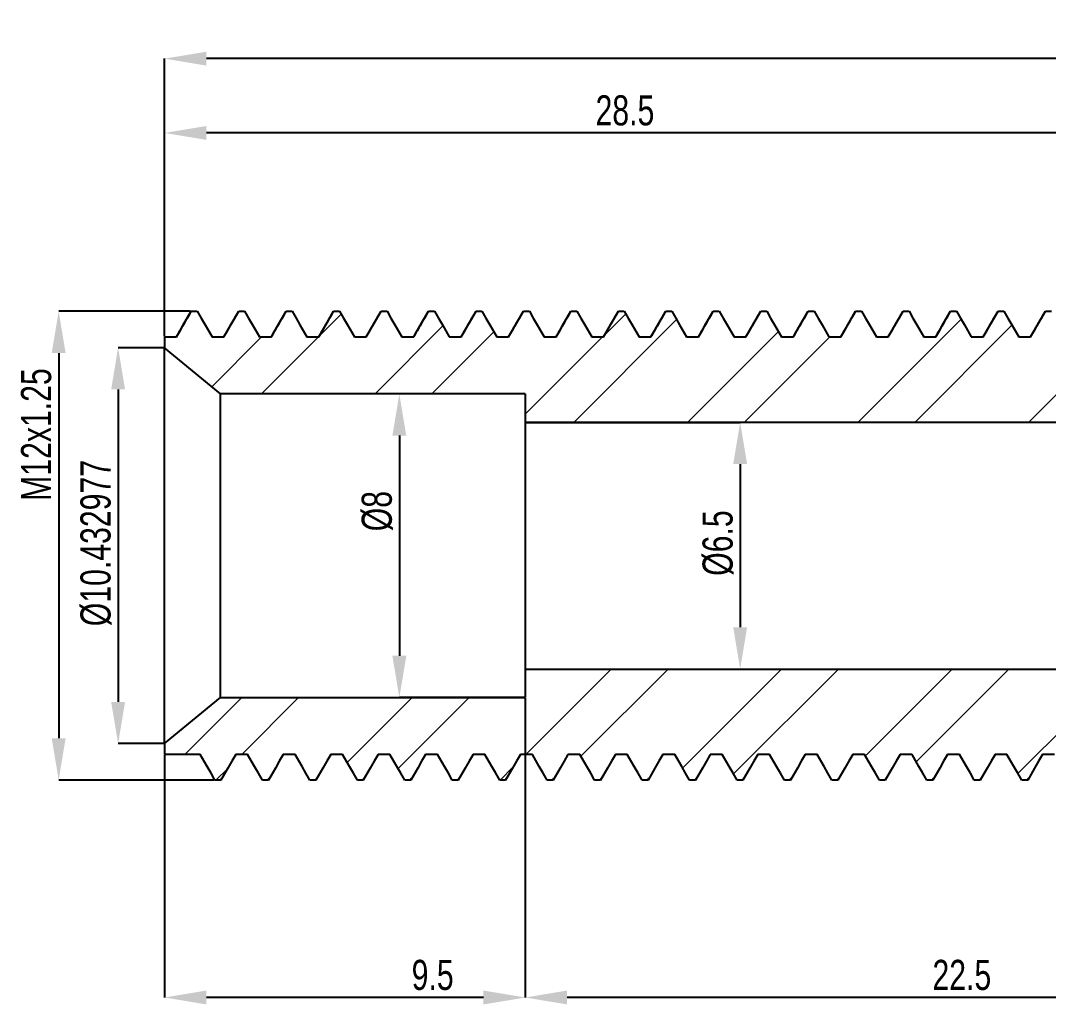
# Model space of a CAD drawing. Header units: millimetres. Extents: x 882 to 1669, y 471 to 913.
# Drawn here: x 1362.2 to 1443.5, y 722 to 799.8 of the extents above; entities that cross this region are included whole.
import ezdxf

# ---------------------------------------------------------------- set-up
doc = ezdxf.new("R2010")
doc.units = ezdxf.units.MM
doc.styles.add('SLDTEXTSTYLE0', font='TXT', dxfattribs={"width": 0.75})
doc.dimstyles.new('SLDDIMSTYLE0', dxfattribs={"dimtxt": 2.38125, "dimasz": 3.302, "dimexe": 0, "dimexo": 0.0625, "dimgap": 0.595312, "dimtad": 1, "dimdec": 6, "dimlfac": 0.333333, "dimrnd": 1e-09, "dimzin": 12, "dimdsep": 46, "dimtxsty": 'SLDTEXTSTYLE0', "dimsah": 1, "dimcen": 0.09, "dimadec": 0, "dimazin": 3, "dimtfac": 1, "dimtdec": 1, "dimtofl": 0, "dimtmove": 0, "dimatfit": 3, "dimfxl": 1, "dimfrac": 2, "dimtolj": 1, "dimtzin": 12, "dimarcsym": 0})
doc.dimstyles.new('SLDDIMSTYLE4', dxfattribs={"dimtxt": 2.38125, "dimasz": 3.302, "dimexe": 0, "dimexo": 0.0625, "dimgap": 0.595312, "dimtad": 1, "dimdec": 6, "dimlfac": 0.333333, "dimrnd": 1e-09, "dimzin": 12, "dimdsep": 46, "dimtxsty": 'SLDTEXTSTYLE0', "dimsah": 1, "dimcen": 0.09, "dimadec": 0, "dimazin": 3, "dimtfac": 1, "dimtdec": 1, "dimtmove": 0, "dimatfit": 0, "dimfxl": 1, "dimfrac": 2, "dimtolj": 1, "dimtzin": 12, "dimarcsym": 0})
doc.dimstyles.new('SLDDIMSTYLE5', dxfattribs={"dimtxt": 2.38125, "dimasz": 3.302, "dimexe": 0, "dimexo": 0.0625, "dimgap": 0.595312, "dimtad": 1, "dimdec": 1, "dimlfac": 0.333333, "dimrnd": 1e-09, "dimzin": 12, "dimdsep": 46, "dimtxsty": 'SLDTEXTSTYLE0', "dimsah": 1, "dimcen": 0.09, "dimadec": 0, "dimazin": 3, "dimtfac": 1, "dimtdec": 1, "dimtofl": 0, "dimtmove": 0, "dimatfit": 3, "dimfxl": 1, "dimfrac": 2, "dimtolj": 1, "dimtzin": 12, "dimarcsym": 0})
pattern_1 = [(45, (1251.1185, 617.688), (-6.7352, 6.7352), []), (45, (1255.609, 617.688), (-6.7352, 6.7352), [])]

# ---------------------------------------------------------------- blocks, each defined once
blk = doc.blocks.new('*D64')
at = {"color": 0, "linetype": 'Continuous', "lineweight": -2, "transparency": 16777216}
for p, q in [((1373.627, 774.86), (1373.627, 796.798)), ((1496.325, 796.798), (1376.929, 796.798)), ((1499.627, 786.86), (1499.627, 796.798))]:
    blk.add_line(p, q, dxfattribs=at)
at = {"color": 0, "linetype": 'Continuous', "transparency": 16777216}
for points in [[(1376.929, 797.348), (1376.929, 796.248), (1373.627, 796.798)], [(1496.325, 797.348), (1496.325, 796.248), (1499.627, 796.798)]]:
    blk.add_solid(points, dxfattribs=at)
at = {"layer": 'Defpoints', "color": 0, "linetype": 'Continuous', "transparency": 16777216}
for p in [(1373.627, 796.798), (1499.627, 786.798), (1373.627, 774.798)]:
    blk.add_point(p, dxfattribs=at)
at = {"color": 0, "linetype": 'Continuous', "lineweight": 18, "transparency": 16777216, "insert": (1452.259, 799.774), "char_height": 2.3813, "attachment_point": 2, "style": 'SLDTEXTSTYLE0'}
blk.add_mtext('\\A1;42', dxfattribs=at)
blk = doc.blocks.new('*D66')
at = {"color": 0, "linetype": 'Continuous', "lineweight": -2, "transparency": 16777216}
for p, q in [((1373.627, 774.86), (1373.627, 790.926)), ((1455.825, 790.926), (1376.929, 790.926)), ((1459.127, 786.86), (1459.127, 790.926))]:
    blk.add_line(p, q, dxfattribs=at)
at = {"color": 0, "linetype": 'Continuous', "transparency": 16777216}
for points in [[(1376.929, 791.476), (1376.929, 790.375), (1373.627, 790.926)], [(1455.825, 791.476), (1455.825, 790.375), (1459.127, 790.926)]]:
    blk.add_solid(points, dxfattribs=at)
at = {"layer": 'Defpoints', "color": 0, "linetype": 'Continuous', "transparency": 16777216}
for p in [(1373.627, 790.926), (1459.127, 786.798), (1373.627, 774.798)]:
    blk.add_point(p, dxfattribs=at)
at = {"color": 0, "linetype": 'Continuous', "lineweight": 18, "transparency": 16777216, "insert": (1410.005, 793.902), "char_height": 2.3813, "attachment_point": 2, "style": 'SLDTEXTSTYLE0'}
blk.add_mtext('\\A1;28.5', dxfattribs=at)
blk = doc.blocks.new('*D69')
at = {"color": 0, "linetype": 'Continuous', "lineweight": -2, "transparency": 16777216}
for p, q in [((1402.127, 746.235), (1402.127, 722.582)), ((1469.627, 745.185), (1469.627, 722.582)), ((1466.325, 722.582), (1405.429, 722.582))]:
    blk.add_line(p, q, dxfattribs=at)
at = {"color": 0, "linetype": 'Continuous', "transparency": 16777216}
for points in [[(1405.429, 723.133), (1405.429, 722.032), (1402.127, 722.582)], [(1466.325, 723.133), (1466.325, 722.032), (1469.627, 722.582)]]:
    blk.add_solid(points, dxfattribs=at)
at = {"layer": 'Defpoints', "color": 0, "linetype": 'Continuous', "transparency": 16777216}
for p in [(1402.127, 746.298), (1469.627, 745.248), (1402.127, 722.582)]:
    blk.add_point(p, dxfattribs=at)
at = {"color": 0, "linetype": 'Continuous', "lineweight": 18, "transparency": 16777216, "insert": (1436.627, 725.559), "char_height": 2.3813, "attachment_point": 2, "style": 'SLDTEXTSTYLE0'}
blk.add_mtext('\\A1;22.5', dxfattribs=at)
blk = doc.blocks.new('*D70')
at = {"color": 0, "linetype": 'Continuous', "lineweight": -2, "transparency": 16777216}
for p, q in [((1402.127, 746.235), (1402.127, 722.582)), ((1373.627, 741.735), (1373.627, 722.582)), ((1398.825, 722.582), (1376.929, 722.582))]:
    blk.add_line(p, q, dxfattribs=at)
at = {"color": 0, "linetype": 'Continuous', "transparency": 16777216}
for points in [[(1376.929, 723.133), (1376.929, 722.032), (1373.627, 722.582)], [(1398.825, 723.133), (1398.825, 722.032), (1402.127, 722.582)]]:
    blk.add_solid(points, dxfattribs=at)
at = {"layer": 'Defpoints', "color": 0, "linetype": 'Continuous', "transparency": 16777216}
for p in [(1402.127, 746.298), (1373.627, 741.798), (1373.627, 722.582)]:
    blk.add_point(p, dxfattribs=at)
at = {"color": 0, "linetype": 'Continuous', "lineweight": 18, "transparency": 16777216, "insert": (1394.811, 725.559), "char_height": 2.3813, "attachment_point": 2, "style": 'SLDTEXTSTYLE0'}
blk.add_mtext('\\A1;9.5', dxfattribs=at)
blk = doc.blocks.new('*D71')
at = {"color": 0, "linetype": 'Continuous', "lineweight": -2, "transparency": 16777216}
for p, q in [((1373.564, 773.947), (1369.954, 773.947)), ((1369.954, 770.645), (1369.954, 745.95)), ((1373.564, 742.648), (1369.954, 742.648))]:
    blk.add_line(p, q, dxfattribs=at)
at = {"color": 0, "linetype": 'Continuous', "transparency": 16777216}
for points in [[(1369.404, 770.645), (1370.504, 770.645), (1369.954, 773.947)], [(1369.404, 745.95), (1370.504, 745.95), (1369.954, 742.648)]]:
    blk.add_solid(points, dxfattribs=at)
at = {"layer": 'Defpoints', "color": 0, "linetype": 'Continuous', "transparency": 16777216}
for p in [(1373.627, 773.947), (1369.954, 742.648), (1373.627, 742.648)]:
    blk.add_point(p, dxfattribs=at)
at = {"color": 0, "linetype": 'Continuous', "lineweight": 18, "transparency": 16777216, "insert": (1366.977, 758.504), "char_height": 2.38125, "attachment_point": 2, "rotation": 90, "style": 'SLDTEXTSTYLE0'}
blk.add_mtext('\\A1;%%c10.432977', dxfattribs=at)
blk = doc.blocks.new('*D72')
at = {"color": 0, "linetype": 'Continuous', "lineweight": -2, "transparency": 16777216}
for p, q in [((1402.064, 770.298), (1392.178, 770.298)), ((1392.178, 766.996), (1392.178, 749.6)), ((1402.064, 746.298), (1392.178, 746.298))]:
    blk.add_line(p, q, dxfattribs=at)
at = {"color": 0, "linetype": 'Continuous', "transparency": 16777216}
for points in [[(1391.627, 766.996), (1392.728, 766.996), (1392.178, 770.298)], [(1391.627, 749.6), (1392.728, 749.6), (1392.178, 746.298)]]:
    blk.add_solid(points, dxfattribs=at)
at = {"layer": 'Defpoints', "color": 0, "linetype": 'Continuous', "transparency": 16777216}
for p in [(1402.127, 770.298), (1392.178, 746.298), (1402.127, 746.298)]:
    blk.add_point(p, dxfattribs=at)
at = {"color": 0, "linetype": 'Continuous', "lineweight": 18, "transparency": 16777216, "insert": (1389.201, 761.029), "char_height": 2.3813, "attachment_point": 2, "rotation": 90, "style": 'SLDTEXTSTYLE0'}
blk.add_mtext('\\A1;%%c8', dxfattribs=at)
blk = doc.blocks.new('*D73')
at = {"color": 0, "linetype": 'Continuous', "lineweight": -2, "transparency": 16777216}
for p, q in [((1402.189, 768.048), (1419.111, 768.048)), ((1419.111, 764.746), (1419.111, 751.85)), ((1402.189, 748.548), (1419.111, 748.548))]:
    blk.add_line(p, q, dxfattribs=at)
at = {"color": 0, "linetype": 'Continuous', "transparency": 16777216}
for points in [[(1418.561, 764.746), (1419.662, 764.746), (1419.111, 768.048)], [(1418.561, 751.85), (1419.662, 751.85), (1419.111, 748.548)]]:
    blk.add_solid(points, dxfattribs=at)
at = {"layer": 'Defpoints', "color": 0, "linetype": 'Continuous', "transparency": 16777216}
for p in [(1402.127, 768.048), (1402.127, 748.548), (1419.111, 748.548)]:
    blk.add_point(p, dxfattribs=at)
at = {"color": 0, "linetype": 'Continuous', "lineweight": 18, "transparency": 16777216, "insert": (1416.135, 758.504), "char_height": 2.3813, "attachment_point": 2, "rotation": 90, "style": 'SLDTEXTSTYLE0'}
blk.add_mtext('\\A1;%%c6.5', dxfattribs=at)
blk = doc.blocks.new('*D74')
at = {"color": 0, "linetype": 'Continuous', "lineweight": -2, "transparency": 16777216}
for p, q in [((1375.674, 776.828), (1365.259, 776.828)), ((1365.259, 773.526), (1365.259, 743.07)), ((1377.549, 739.768), (1365.259, 739.768))]:
    blk.add_line(p, q, dxfattribs=at)
at = {"color": 0, "linetype": 'Continuous', "transparency": 16777216}
for points in [[(1364.708, 773.526), (1365.809, 773.526), (1365.259, 776.828)], [(1364.708, 743.07), (1365.809, 743.07), (1365.259, 739.768)]]:
    blk.add_solid(points, dxfattribs=at)
at = {"layer": 'Defpoints', "color": 0, "linetype": 'Continuous', "transparency": 16777216}
for p in [(1375.736, 776.828), (1365.259, 739.768), (1377.611, 739.768)]:
    blk.add_point(p, dxfattribs=at)
at = {"color": 0, "linetype": 'Continuous', "lineweight": 18, "transparency": 16777216, "insert": (1362.282, 767.079), "char_height": 2.38125, "attachment_point": 2, "rotation": 90, "style": 'SLDTEXTSTYLE0'}
blk.add_mtext('\\A1;M12x1.25', dxfattribs=at)

msp = doc.modelspace()

# ---------------------------------------------------------------- hatches: boundary and pattern name
at = {"linetype": 'Continuous', "lineweight": 18}
h = msp.add_hatch(dxfattribs=at)
h.set_pattern_fill('ANSI32', style=0)
h.set_pattern_definition(pattern_1)
h.paths.add_polyline_path([(1428.2362134, 776.8276828), (1427.0643384, 774.7979358), (1426.1268384, 774.7979358), (1424.9549634, 776.8276828), (1424.4862134, 776.8276828), (1423.3143384, 774.7979358), (1422.3768384, 774.7979358), (1421.2049634, 776.8276828), (1420.7362134, 776.8276828), (1419.5643384, 774.7979358), (1418.6268384, 774.7979358), (1417.4549634, 776.8276828), (1416.9862134, 776.8276828), (1415.8143384, 774.7979358), (1414.8768384, 774.7979358), (1413.7049634, 776.8276828), (1413.2362134, 776.8276828), (1412.0643384, 774.7979358), (1411.1268384, 774.7979358), (1409.9549634, 776.8276828), (1409.4862134, 776.8276828), (1408.3143384, 774.7979358), (1407.3768384, 774.7979358), (1406.2049634, 776.8276828), (1405.7362134, 776.8276828), (1404.5643384, 774.7979358), (1403.6268384, 774.7979358), (1402.4549634, 776.8276828), (1401.9862134, 776.8276828), (1400.8143384, 774.7979358), (1399.8768384, 774.7979358), (1398.7049634, 776.8276828), (1398.2362134, 776.8276828), (1397.0643384, 774.7979358), (1396.1268384, 774.7979358), (1394.9549634, 776.8276828), (1394.4862134, 776.8276828), (1393.3143384, 774.7979358), (1392.3768384, 774.7979358), (1391.2049634, 776.8276828), (1390.7362134, 776.8276828), (1389.5643384, 774.7979358), (1388.6268384, 774.7979358), (1387.4549634, 776.8276828), (1386.9862134, 776.8276828), (1385.8143384, 774.7979358), (1384.8768384, 774.7979358), (1383.7049634, 776.8276828), (1383.2362134, 776.8276828), (1382.0643384, 774.7979358), (1381.1268384, 774.7979358), (1379.9549634, 776.8276828), (1379.4862134, 776.8276828), (1378.3143384, 774.7979358), (1377.3768384, 774.7979358), (1376.2049634, 776.8276828), (1375.7362134, 776.8276828), (1374.5643384, 774.7979358), (1373.6268384, 774.7979358), (1373.6268384, 773.947401), (1378.0334372, 770.2979358), (1402.1268384, 770.2979358), (1402.1268384, 768.0479358), (1469.6268384, 768.0479358), (1469.6268384, 771.3479358), (1472.6268384, 771.3479358), (1473.5643384, 772.9717334), (1473.9393384, 772.9717334), (1474.8768384, 771.3479358), (1475.6268384, 771.3479358), (1476.5643384, 772.9717334), (1476.9393384, 772.9717334), (1477.8768384, 771.3479358), (1478.6268384, 771.3479358), (1479.5643384, 772.9717334), (1479.9393384, 772.9717334), (1480.8768384, 771.3479358), (1481.6268384, 771.3479358), (1482.5643384, 772.9717334), (1482.9393384, 772.9717334), (1483.8768384, 771.3479358), (1484.6268384, 771.3479358), (1485.5643384, 772.9717334), (1485.9393384, 772.9717334), (1486.8768384, 771.3479358), (1487.6268384, 771.3479358), (1488.5643384, 772.9717334), (1488.9393384, 772.9717334), (1489.8768384, 771.3479358), (1490.6268384, 771.3479358), (1491.5643384, 772.9717334), (1491.9393384, 772.9717334), (1492.8768384, 771.3479358), (1493.6268384, 771.3479358), (1494.5643384, 772.9717334), (1494.9393384, 772.9717334), (1495.8768384, 771.3479358), (1496.6268384, 771.3479358), (1497.5643384, 772.9717334), (1497.9393384, 772.9717334), (1498.8768384, 771.3479358), (1499.6268384, 771.3479358), (1499.6268384, 786.7979358), (1459.1268384, 786.7979358), (1459.1268384, 774.7979358), (1448.6268384, 774.7979358), (1447.4549634, 776.8276828), (1446.9862134, 776.8276828), (1445.8143384, 774.7979358), (1444.8768384, 774.7979358), (1443.7049634, 776.8276828), (1443.2362134, 776.8276828), (1442.0643384, 774.7979358), (1441.1268384, 774.7979358), (1439.9549634, 776.8276828), (1439.4862134, 776.8276828), (1438.3143384, 774.7979358), (1437.3768384, 774.7979358), (1436.2049634, 776.8276828), (1435.7362134, 776.8276828), (1434.5643384, 774.7979358), (1433.6268384, 774.7979358), (1432.4549634, 776.8276828), (1431.9862134, 776.8276828), (1430.8143384, 774.7979358), (1429.8768384, 774.7979358), (1428.7049634, 776.8276828)], flags=0)
h = msp.add_hatch(dxfattribs=at)
h.set_pattern_fill('ANSI32', style=0)
h.set_pattern_definition(pattern_1)
h.paths.add_polyline_path([(1428.9393384, 741.7979358), (1430.1112134, 739.7681888), (1430.5799634, 739.7681888), (1431.7518384, 741.7979358), (1432.6893384, 741.7979358), (1433.8612134, 739.7681888), (1434.3299634, 739.7681888), (1435.5018384, 741.7979358), (1436.4393384, 741.7979358), (1437.6112134, 739.7681888), (1438.0799634, 739.7681888), (1439.2518384, 741.7979358), (1440.1893384, 741.7979358), (1441.3612134, 739.7681888), (1441.8299634, 739.7681888), (1443.0018384, 741.7979358), (1443.9393384, 741.7979358), (1445.1112134, 739.7681888), (1445.5799634, 739.7681888), (1446.7518384, 741.7979358), (1447.6893384, 741.7979358), (1448.8612134, 739.7681888), (1449.3299634, 739.7681888), (1450.5018384, 741.7979358), (1459.1268384, 741.7979358), (1459.1268384, 729.7979358), (1499.6268384, 729.7979358), (1499.6268384, 745.2479358), (1497.3768384, 745.2479358), (1496.4393384, 743.6241382), (1496.0643384, 743.6241382), (1495.1268384, 745.2479358), (1494.3768384, 745.2479358), (1493.4393384, 743.6241382), (1493.0643384, 743.6241382), (1492.1268384, 745.2479358), (1491.3768384, 745.2479358), (1490.4393384, 743.6241382), (1490.0643384, 743.6241382), (1489.1268384, 745.2479358), (1488.3768384, 745.2479358), (1487.4393384, 743.6241382), (1487.0643384, 743.6241382), (1486.1268384, 745.2479358), (1485.3768384, 745.2479358), (1484.4393384, 743.6241382), (1484.0643384, 743.6241382), (1483.1268384, 745.2479358), (1482.3768384, 745.2479358), (1481.4393384, 743.6241382), (1481.0643384, 743.6241382), (1480.1268384, 745.2479358), (1479.3768384, 745.2479358), (1478.4393384, 743.6241382), (1478.0643384, 743.6241382), (1477.1268384, 745.2479358), (1476.3768384, 745.2479358), (1475.4393384, 743.6241382), (1475.0643384, 743.6241382), (1474.1268384, 745.2479358), (1473.3768384, 745.2479358), (1472.4393384, 743.6241382), (1472.0643384, 743.6241382), (1471.1268384, 745.2479358), (1469.6268384, 745.2479358), (1469.6268384, 748.5479358), (1402.1268384, 748.5479358), (1402.1268384, 746.2979358), (1378.0334372, 746.2979358), (1373.6268384, 742.6484706), (1373.6268384, 741.7979358), (1376.4393384, 741.7979358), (1377.6112134, 739.7681888), (1378.0799634, 739.7681888), (1379.2518384, 741.7979358), (1380.1893384, 741.7979358), (1381.3612134, 739.7681888), (1381.8299634, 739.7681888), (1383.0018384, 741.7979358), (1383.9393384, 741.7979358), (1385.1112134, 739.7681888), (1385.5799634, 739.7681888), (1386.7518384, 741.7979358), (1387.6893384, 741.7979358), (1388.8612134, 739.7681888), (1389.3299634, 739.7681888), (1390.5018384, 741.7979358), (1391.4393384, 741.7979358), (1392.6112134, 739.7681888), (1393.0799634, 739.7681888), (1394.2518384, 741.7979358), (1395.1893384, 741.7979358), (1396.3612134, 739.7681888), (1396.8299634, 739.7681888), (1398.0018384, 741.7979358), (1398.9393384, 741.7979358), (1400.1112134, 739.7681888), (1400.5799634, 739.7681888), (1401.7518384, 741.7979358), (1402.6893384, 741.7979358), (1403.8612134, 739.7681888), (1404.3299634, 739.7681888), (1405.5018384, 741.7979358), (1406.4393384, 741.7979358), (1407.6112134, 739.7681888), (1408.0799634, 739.7681888), (1409.2518384, 741.7979358), (1410.1893384, 741.7979358), (1411.3612134, 739.7681888), (1411.8299634, 739.7681888), (1413.0018384, 741.7979358), (1413.9393384, 741.7979358), (1415.1112134, 739.7681888), (1415.5799634, 739.7681888), (1416.7518384, 741.7979358), (1417.6893384, 741.7979358), (1418.8612134, 739.7681888), (1419.3299634, 739.7681888), (1420.5018384, 741.7979358), (1421.4393384, 741.7979358), (1422.6112134, 739.7681888), (1423.0799634, 739.7681888), (1424.2518384, 741.7979358), (1425.1893384, 741.7979358), (1426.3612134, 739.7681888), (1426.8299634, 739.7681888), (1428.0018384, 741.7979358)], flags=0)

# ---------------------------------------------------------------- linework, layer by layer
at = {"color": 7, "linetype": 'Continuous', "lineweight": 25}
for p, q in [((1375.7053436, 776.7640787), (1375.7362114, 776.8276834)), ((1375.7362114, 776.8276834), (1376.2049609, 776.8276834)), ((1379.4553456, 776.7640787), (1379.4862134, 776.8276834)), ((1379.4862134, 776.8276834), (1379.9549629, 776.8276834)), ((1383.205342, 776.7640787), (1383.2362154, 776.8276834)), ((1383.2362154, 776.8276834), (1383.7049649, 776.8276834)), ((1386.9553441, 776.7640787), (1386.9862118, 776.8276834)), ((1386.9862118, 776.8276834), (1387.4549614, 776.8276834)), ((1390.7053461, 776.7640787), (1390.7362138, 776.8276834)), ((1390.7362138, 776.8276834), (1391.2049634, 776.8276834)), ((1394.4553425, 776.7640787), (1394.4862158, 776.8276834)), ((1394.4862158, 776.8276834), (1394.9549654, 776.8276834)), ((1398.2053445, 776.7640787), (1398.2362123, 776.8276834)), ((1398.2362123, 776.8276834), (1398.7049618, 776.8276834)), ((1401.9553409, 776.7640787), (1401.9862143, 776.8276834)), ((1401.9862143, 776.8276834), (1402.4549638, 776.8276834)), ((1405.7053429, 776.7640787), (1405.7362107, 776.8276834)), ((1405.7362107, 776.8276834), (1406.2049658, 776.8276834)), ((1409.455345, 776.7640787), (1409.4862127, 776.8276834)), ((1409.4862127, 776.8276834), (1409.9549623, 776.8276834)), ((1413.2053442, 776.7640787), (1413.2362147, 776.8276834)), ((1413.2362147, 776.8276834), (1413.7049643, 776.8276834)), ((1416.9553434, 776.7640787), (1416.9862139, 776.8276834)), ((1416.9862139, 776.8276834), (1417.4549635, 776.8276834)), ((1420.7053426, 776.7640787), (1420.7362132, 776.8276834)), ((1420.7362132, 776.8276834), (1421.2049627, 776.8276834)), ((1424.4553446, 776.7640787), (1424.4862124, 776.8276834)), ((1424.4862124, 776.8276834), (1424.9549647, 776.8276834)), ((1428.2053438, 776.7640787), (1428.2362144, 776.8276834)), ((1428.2362144, 776.8276834), (1428.7049639, 776.8276834)), ((1431.9553431, 776.7640787), (1431.9862136, 776.8276834)), ((1431.9862136, 776.8276834), (1432.4549632, 776.8276834)), ((1435.7053437, 776.7640787), (1435.7362128, 776.8276834)), ((1435.7362128, 776.8276834), (1436.2049638, 776.8276834)), ((1439.4553429, 776.7640787), (1439.4862134, 776.8276834)), ((1439.4862134, 776.8276834), (1439.954963, 776.8276834)), ((1443.2053435, 776.7640787), (1443.236214, 776.8276834)), ((1443.236214, 776.8276834), (1443.7049636, 776.8276834)), ((1373.6268384, 774.7979357), (1373.6268384, 773.9474016)), ((1373.6268384, 774.7979357), (1374.5643375, 774.7979357)), ((1377.3768404, 774.7979357), (1378.3143395, 774.7979357)), ((1381.1268368, 774.7979357), (1382.0643359, 774.7979357)), ((1384.8768388, 774.7979357), (1385.8143379, 774.7979357)), ((1388.6268408, 774.7979357), (1389.5643399, 774.7979357)), ((1392.3768373, 774.7979357), (1393.3143364, 774.7979357)), ((1396.1268393, 774.7979357), (1397.0643384, 774.7979357)), ((1399.8768357, 774.7979357), (1400.8143404, 774.7979357)), ((1403.6268377, 774.7979357), (1404.5643368, 774.7979357)), ((1407.3768397, 774.7979357), (1408.3143388, 774.7979357)), ((1411.1268361, 774.7979357), (1412.0643408, 774.7979357)), ((1414.8768382, 774.7979357), (1415.8143373, 774.7979357)), ((1418.6268374, 774.7979357), (1419.5643393, 774.7979357)), ((1422.3768394, 774.7979357), (1423.3143385, 774.7979357)), ((1426.1268386, 774.7979357), (1427.0643377, 774.7979357)), ((1429.8768378, 774.7979357), (1430.8143397, 774.7979357)), ((1433.626837, 774.7979357), (1434.5643389, 774.7979357)), ((1437.376839, 774.7979357), (1438.3143382, 774.7979357)), ((1441.1268383, 774.7979357), (1442.0643388, 774.7979357)), ((1378.0334396, 770.2979364), (1373.6268384, 773.9474016)), ((1373.6268384, 742.64847), (1373.6268384, 773.9474016)), ((1402.1268403, 770.2979364), (1378.0334396, 770.2979364)), ((1378.0334396, 746.2979352), (1378.0334396, 770.2979364)), ((1402.1268403, 770.2979364), (1402.1268403, 768.047936)), ((1469.6268387, 768.047936), (1402.1268403, 768.047936)), ((1402.1268403, 768.047936), (1402.1268403, 748.5479356)), ((1402.1268403, 748.5479356), (1402.1268403, 746.2979352)), ((1402.1268403, 748.5479356), (1469.6268387, 748.5479356)), ((1373.6268384, 742.64847), (1378.0334396, 746.2979352)), ((1378.0334396, 746.2979352), (1402.1268403, 746.2979352)), ((1373.6268384, 742.64847), (1373.6268384, 741.7979359)), ((1376.4393357, 741.7979359), (1373.6268384, 741.7979359)), ((1380.1893377, 741.7979359), (1379.2518386, 741.7979359)), ((1383.9393397, 741.7979359), (1383.0018406, 741.7979359)), ((1387.6893361, 741.7979359), (1386.751837, 741.7979359)), ((1391.4393382, 741.7979359), (1390.501839, 741.7979359)), ((1395.1893402, 741.7979359), (1394.2518411, 741.7979359)), ((1398.9393366, 741.7979359), (1398.0018375, 741.7979359)), ((1402.6893386, 741.7979359), (1401.7518395, 741.7979359)), ((1406.4393406, 741.7979359), (1405.5018359, 741.7979359)), ((1410.189337, 741.7979359), (1409.2518379, 741.7979359)), ((1413.939339, 741.7979359), (1413.0018371, 741.7979359)), ((1417.6893383, 741.7979359), (1416.7518392, 741.7979359)), ((1421.4393375, 741.7979359), (1420.5018384, 741.7979359)), ((1425.1893395, 741.7979359), (1424.2518376, 741.7979359)), ((1428.9393387, 741.7979359), (1428.0018396, 741.7979359)), ((1432.6893379, 741.7979359), (1431.7518388, 741.7979359)), ((1436.4393385, 741.7979359), (1435.501838, 741.7979359)), ((1440.1893378, 741.7979359), (1439.2518387, 741.7979359)), ((1443.9393384, 741.7979359), (1443.0018379, 741.7979359)), ((1378.0799647, 739.7681882), (1377.6112152, 739.7681882)), ((1378.0799647, 739.7681882), (1378.1490148, 739.9104556)), ((1381.8299611, 739.7681882), (1381.3612116, 739.7681882)), ((1381.8299611, 739.7681882), (1381.8990113, 739.9104556)), ((1385.5799632, 739.7681882), (1385.1112136, 739.7681882)), ((1385.5799632, 739.7681882), (1385.6490133, 739.9104556)), ((1389.3299652, 739.7681882), (1388.8612156, 739.7681882)), ((1389.3299652, 739.7681882), (1389.3990097, 739.9104556)), ((1393.0799616, 739.7681882), (1392.611212, 739.7681882)), ((1393.0799616, 739.7681882), (1393.1490117, 739.9104556)), ((1396.8299636, 739.7681882), (1396.361214, 739.7681882)), ((1396.8299636, 739.7681882), (1396.8990137, 739.9104556)), ((1400.5799656, 739.7681882), (1400.1112161, 739.7681882)), ((1400.5799656, 739.7681882), (1400.6490101, 739.9104556)), ((1404.329962, 739.7681882), (1403.8612125, 739.7681882)), ((1404.329962, 739.7681882), (1404.3990122, 739.9104556)), ((1408.079964, 739.7681882), (1407.6112145, 739.7681882)), ((1408.079964, 739.7681882), (1408.1490142, 739.9104556)), ((1411.8299661, 739.7681882), (1411.3612109, 739.7681882)), ((1411.8299661, 739.7681882), (1411.8990106, 739.9104556)), ((1415.5799625, 739.7681882), (1415.1112129, 739.7681882)), ((1415.5799625, 739.7681882), (1415.6490126, 739.9104556)), ((1419.3299645, 739.7681882), (1418.8612121, 739.7681882)), ((1419.3299645, 739.7681882), (1419.3990118, 739.9104556)), ((1423.0799637, 739.7681882), (1422.6112142, 739.7681882)), ((1423.0799637, 739.7681882), (1423.149011, 739.9104556)), ((1426.8299629, 739.7681882), (1426.3612134, 739.7681882)), ((1426.8299629, 739.7681882), (1426.899013, 739.9104556)), ((1430.5799621, 739.7681882), (1430.1112126, 739.7681882)), ((1430.5799621, 739.7681882), (1430.6490123, 739.9104556)), ((1434.3299642, 739.7681882), (1433.8612146, 739.7681882)), ((1434.3299642, 739.7681882), (1434.3990115, 739.9104556)), ((1438.0799634, 739.7681882), (1437.6112138, 739.7681882)), ((1438.0799634, 739.7681882), (1438.1490121, 739.9104556)), ((1441.829964, 739.7681882), (1441.361213, 739.7681882)), ((1441.829964, 739.7681882), (1441.8990127, 739.9104556))]:
    msp.add_line(p, q, dxfattribs=at)
at = {"color": 7, "linetype": 'Continuous', "lineweight": 25, "flags": 128}
for points in [[(1374.5643375, 774.7979357), (1374.8755855, 775.3370332), (1375.1868335, 775.8761306), (1375.7362114, 776.8276834)], [(1376.2049609, 776.8276834), (1376.5162089, 776.2885859), (1376.8274569, 775.7494885), (1377.3768404, 774.7979357)], [(1378.3143395, 774.7979357), (1378.6255875, 775.3370332), (1378.9368355, 775.8761306), (1379.4862134, 776.8276834)], [(1379.9549629, 776.8276834), (1380.2662109, 776.2885859), (1380.5774589, 775.7494885), (1381.1268368, 774.7979357)], [(1382.0643359, 774.7979357), (1382.3755839, 775.3370332), (1382.6868319, 775.8761306), (1383.2362154, 776.8276834)], [(1383.7049649, 776.8276834), (1384.0162129, 776.2885859), (1384.327461, 775.7494885), (1384.8768388, 774.7979357)], [(1385.8143379, 774.7979357), (1386.1255859, 775.3370332), (1386.4368339, 775.8761306), (1386.9862118, 776.8276834)], [(1387.4549614, 776.8276834), (1387.7662094, 776.2885859), (1388.0774574, 775.7494885), (1388.6268408, 774.7979357)], [(1389.5643399, 774.7979357), (1389.8755879, 775.3370332), (1390.186836, 775.8761306), (1390.7362138, 776.8276834)], [(1391.2049634, 776.8276834), (1391.5162114, 776.2885859), (1391.8274594, 775.7494885), (1392.3768373, 774.7979357)], [(1393.3143364, 774.7979357), (1393.6255844, 775.3370332), (1393.9368324, 775.8761306), (1394.4862158, 776.8276834)], [(1394.9549654, 776.8276834), (1395.2662134, 776.2885859), (1395.5774614, 775.7494885), (1396.1268393, 774.7979357)], [(1397.0643384, 774.7979357), (1397.3755864, 775.3370332), (1397.6868344, 775.8761306), (1398.2362123, 776.8276834)], [(1398.7049618, 776.8276834), (1399.0162098, 776.2885859), (1399.3274578, 775.7494885), (1399.8768357, 774.7979357)], [(1400.8143404, 774.7979357), (1401.1255884, 775.3370332), (1401.4368364, 775.8761306), (1401.9862143, 776.8276834)], [(1402.4549638, 776.8276834), (1402.7662118, 776.2885859), (1403.0774598, 775.7494885), (1403.6268377, 774.7979357)], [(1404.5643368, 774.7979357), (1404.8755848, 775.3370332), (1405.1868328, 775.8761306), (1405.7362107, 776.8276834)], [(1406.2049658, 776.8276834), (1406.5162138, 776.2885859), (1406.8274618, 775.7494885), (1407.3768397, 774.7979357)], [(1408.3143388, 774.7979357), (1408.6255868, 775.3370332), (1408.9368348, 775.8761306), (1409.4862127, 776.8276834)], [(1409.9549623, 776.8276834), (1410.2662103, 776.2885859), (1410.5774583, 775.7494885), (1411.1268361, 774.7979357)], [(1412.0643408, 774.7979357), (1412.375586, 775.3370332), (1412.6868341, 775.8761306), (1413.2362147, 776.8276834)], [(1413.7049643, 776.8276834), (1414.0162123, 776.2885859), (1414.3274603, 775.7494885), (1414.8768382, 774.7979357)], [(1415.8143373, 774.7979357), (1416.1255853, 775.3370332), (1416.4368333, 775.8761306), (1416.9862139, 776.8276834)], [(1417.4549635, 776.8276834), (1417.7662115, 776.2885859), (1418.0774595, 775.7494885), (1418.6268374, 774.7979357)], [(1419.5643393, 774.7979357), (1419.8755873, 775.3370332), (1420.1868353, 775.8761306), (1420.7362132, 776.8276834)], [(1421.2049627, 776.8276834), (1421.5162107, 776.2885859), (1421.8274587, 775.7494885), (1422.3768394, 774.7979357)], [(1423.3143385, 774.7979357), (1423.6255865, 775.3370332), (1423.9368345, 775.8761306), (1424.4862124, 776.8276834)], [(1424.9549647, 776.8276834), (1425.2662127, 776.2885859), (1425.5774607, 775.7494885), (1426.1268386, 774.7979357)], [(1427.0643377, 774.7979357), (1427.3755857, 775.3370332), (1427.6868337, 775.8761306), (1428.2362144, 776.8276834)], [(1428.7049639, 776.8276834), (1429.0162119, 776.2885859), (1429.3274599, 775.7494885), (1429.8768378, 774.7979357)], [(1430.8143397, 774.7979357), (1431.1255877, 775.3370332), (1431.4368357, 775.8761306), (1431.9862136, 776.8276834)], [(1432.4549632, 776.8276834), (1432.7662112, 776.2885859), (1433.0774592, 775.7494885), (1433.626837, 774.7979357)], [(1434.5643389, 774.7979357), (1434.8755869, 775.3370332), (1435.1868349, 775.8761306), (1435.7362128, 776.8276834)], [(1436.2049638, 776.8276834), (1436.5162118, 776.2885859), (1436.8274598, 775.7494885), (1437.376839, 774.7979357)], [(1438.3143382, 774.7979357), (1438.6255862, 775.3370332), (1438.9368342, 775.8761306), (1439.4862134, 776.8276834)], [(1439.954963, 776.8276834), (1440.266211, 776.2885859), (1440.577459, 775.7494885), (1441.1268383, 774.7979357)], [(1442.0643388, 774.7979357), (1442.3755868, 775.3370332), (1442.6868348, 775.8761306), (1443.236214, 776.8276834)], [(1377.6112152, 739.7681882), (1377.2999672, 740.3072857), (1376.9887192, 740.8463831), (1376.4393357, 741.7979359)], [(1379.2518386, 741.7979359), (1378.9405906, 741.2588384), (1378.6293426, 740.7197409), (1378.0799647, 739.7681882)], [(1381.3612116, 739.7681882), (1381.0499636, 740.3072857), (1380.7387156, 740.8463831), (1380.1893377, 741.7979359)], [(1383.0018406, 741.7979359), (1382.6905926, 741.2588384), (1382.3793446, 740.7197409), (1381.8299611, 739.7681882)], [(1385.1112136, 739.7681882), (1384.7999656, 740.3072857), (1384.4887176, 740.8463831), (1383.9393397, 741.7979359)], [(1386.751837, 741.7979359), (1386.440589, 741.2588384), (1386.129341, 740.7197409), (1385.5799632, 739.7681882)], [(1388.8612156, 739.7681882), (1388.5499676, 740.3072857), (1388.2387196, 740.8463831), (1387.6893361, 741.7979359)], [(1390.501839, 741.7979359), (1390.190591, 741.2588384), (1389.879343, 740.7197409), (1389.3299652, 739.7681882)], [(1392.611212, 739.7681882), (1392.299964, 740.3072857), (1391.988716, 740.8463831), (1391.4393382, 741.7979359)], [(1394.2518411, 741.7979359), (1393.9405931, 741.2588384), (1393.6293451, 740.7197409), (1393.0799616, 739.7681882)], [(1396.361214, 739.7681882), (1396.049966, 740.3072857), (1395.738718, 740.8463831), (1395.1893402, 741.7979359)], [(1398.0018375, 741.7979359), (1397.6905895, 741.2588384), (1397.3793415, 740.7197409), (1396.8299636, 739.7681882)], [(1400.1112161, 739.7681882), (1399.7999681, 740.3072857), (1399.4887201, 740.8463831), (1398.9393366, 741.7979359)], [(1401.7518395, 741.7979359), (1401.4405915, 741.2588384), (1401.1293435, 740.7197409), (1400.5799656, 739.7681882)], [(1403.8612125, 739.7681882), (1403.5499645, 740.3072857), (1403.2387165, 740.8463831), (1402.6893386, 741.7979359)], [(1405.5018359, 741.7979359), (1405.1905879, 741.2588384), (1404.8793399, 740.7197409), (1404.329962, 739.7681882)], [(1407.6112145, 739.7681882), (1407.2999665, 740.3072857), (1406.9887185, 740.8463831), (1406.4393406, 741.7979359)], [(1409.2518379, 741.7979359), (1408.9405899, 741.2588384), (1408.6293419, 740.7197409), (1408.079964, 739.7681882)], [(1411.3612109, 739.7681882), (1411.0499629, 740.3072857), (1410.7387149, 740.8463831), (1410.189337, 741.7979359)], [(1413.0018371, 741.7979359), (1412.6905891, 741.2588384), (1412.3793411, 740.7197409), (1411.8299661, 739.7681882)], [(1415.1112129, 739.7681882), (1414.7999649, 740.3072857), (1414.4887169, 740.8463831), (1413.939339, 741.7979359)], [(1416.7518392, 741.7979359), (1416.4405912, 741.2588384), (1416.1293432, 740.7197409), (1415.5799625, 739.7681882)], [(1418.8612121, 739.7681882), (1418.5499641, 740.3072857), (1418.2387161, 740.8463831), (1417.6893383, 741.7979359)], [(1420.5018384, 741.7979359), (1420.1905904, 741.2588384), (1419.8793424, 740.7197409), (1419.3299645, 739.7681882)], [(1422.6112142, 739.7681882), (1422.2999662, 740.3072857), (1421.9887182, 740.8463831), (1421.4393375, 741.7979359)], [(1424.2518376, 741.7979359), (1423.9405896, 741.2588384), (1423.6293416, 740.7197409), (1423.0799637, 739.7681882)], [(1426.3612134, 739.7681882), (1426.0499654, 740.3072857), (1425.7387174, 740.8463831), (1425.1893395, 741.7979359)], [(1428.0018396, 741.7979359), (1427.6905916, 741.2588384), (1427.3793436, 740.7197409), (1426.8299629, 739.7681882)], [(1430.1112126, 739.7681882), (1429.7999646, 740.3072857), (1429.4887166, 740.8463831), (1428.9393387, 741.7979359)], [(1431.7518388, 741.7979359), (1431.4405908, 741.2588384), (1431.1293428, 740.7197409), (1430.5799621, 739.7681882)], [(1433.8612146, 739.7681882), (1433.5499666, 740.3072857), (1433.2387186, 740.8463831), (1432.6893379, 741.7979359)], [(1435.501838, 741.7979359), (1435.19059, 741.2588384), (1434.879342, 740.7197409), (1434.3299642, 739.7681882)], [(1437.6112138, 739.7681882), (1437.2999658, 740.3072857), (1436.9887178, 740.8463831), (1436.4393385, 741.7979359)], [(1439.2518387, 741.7979359), (1438.9405907, 741.2588384), (1438.6293426, 740.7197409), (1438.0799634, 739.7681882)], [(1441.361213, 739.7681882), (1441.049965, 740.3072857), (1440.738717, 740.8463831), (1440.1893378, 741.7979359)], [(1443.0018379, 741.7979359), (1442.6905899, 741.2588384), (1442.3793419, 740.7197409), (1441.829964, 739.7681882)]]:
    msp.add_lwpolyline(points, dxfattribs=at)
at = {"color": 7, "linetype": 'Continuous', "lineweight": 25}
for points, knots in [([(1375.7058186, 776.8015081), (1375.5098719, 776.4626255), (1375.123695, 775.7947464), (1374.7374326, 775.1269107), (1374.5471602, 774.7979357)], [0, 0, 0, 0, 0.5074012728, 1, 1, 1, 1]), ([(1379.455815, 776.8015081), (1379.2598706, 776.4626253), (1378.8736976, 775.794745), (1378.4874349, 775.1269105), (1378.2971622, 774.7979357)], [0, 0, 0, 0, 0.5074006774, 1, 1, 1, 1]), ([(1383.205817, 776.8015081), (1383.0098704, 776.4626255), (1382.6236935, 775.7947464), (1382.237431, 775.1269107), (1382.0471586, 774.7979357)], [0, 0, 0, 0, 0.5074012728, 1, 1, 1, 1]), ([(1386.955819, 776.8015081), (1386.7598724, 776.4626255), (1386.3736955, 775.7947464), (1385.987433, 775.1269107), (1385.7971606, 774.7979357)], [0, 0, 0, 0, 0.5074012728, 1, 1, 1, 1]), ([(1390.7058155, 776.8015081), (1390.5098684, 776.4626257), (1390.1236913, 775.7947479), (1389.7374328, 775.1269109), (1389.5471626, 774.7979357)], [0, 0, 0, 0, 0.5074018861, 1, 1, 1, 1]), ([(1394.4558175, 776.8015081), (1394.2598708, 776.4626255), (1393.8736939, 775.7947464), (1393.4874314, 775.1269107), (1393.2971591, 774.7979357)], [0, 0, 0, 0, 0.5074012728, 1, 1, 1, 1]), ([(1398.2058195, 776.8015081), (1398.0098728, 776.4626255), (1397.6236959, 775.7947464), (1397.2374335, 775.1269107), (1397.0471611, 774.7979357)], [0, 0, 0, 0, 0.5074012728, 1, 1, 1, 1]), ([(1401.9558159, 776.8015081), (1401.7598689, 776.4626257), (1401.3736917, 775.7947479), (1400.9874333, 775.1269109), (1400.7971631, 774.7979357)], [0, 0, 0, 0, 0.5074018861, 1, 1, 1, 1]), ([(1405.7058179, 776.8015081), (1405.5098713, 776.4626255), (1405.1236944, 775.7947464), (1404.7374319, 775.1269107), (1404.5471595, 774.7979357)], [0, 0, 0, 0, 0.5074012728, 1, 1, 1, 1]), ([(1409.4558199, 776.8015081), (1409.2598733, 776.4626255), (1408.8736964, 775.7947464), (1408.4874339, 775.1269107), (1408.2971615, 774.7979357)], [0, 0, 0, 0, 0.5074012728, 1, 1, 1, 1]), ([(1413.2058164, 776.8015081), (1413.009871, 776.4626253), (1412.6236962, 775.794745), (1412.2374316, 775.1269105), (1412.0471579, 774.7979357)], [0, 0, 0, 0, 0.5074006685, 1, 1, 1, 1]), ([(1416.9558184, 776.8015081), (1416.7598717, 776.4626255), (1416.3736948, 775.7947464), (1415.9874323, 775.1269107), (1415.7971599, 774.7979357)], [0, 0, 0, 0, 0.5074012728, 1, 1, 1, 1]), ([(1420.7058176, 776.8015081), (1420.5098709, 776.4626255), (1420.123694, 775.7947464), (1419.7374316, 775.1269107), (1419.5471592, 774.7979357)], [0, 0, 0, 0, 0.5074012728, 1, 1, 1, 1]), ([(1424.4558168, 776.8015081), (1424.25987, 776.4626256), (1423.8736929, 775.7947472), (1423.4874325, 775.1269108), (1423.2971612, 774.7979357)], [0, 0, 0, 0, 0.50740157944, 1, 1, 1, 1]), ([(1428.2058188, 776.8015081), (1428.0098722, 776.4626255), (1427.6236953, 775.7947464), (1427.2374328, 775.1269107), (1427.0471604, 774.7979357)], [0, 0, 0, 0, 0.5074012728, 1, 1, 1, 1]), ([(1431.955818, 776.8015081), (1431.7598714, 776.4626255), (1431.3736945, 775.7947464), (1430.987432, 775.1269107), (1430.7971596, 774.7979357)], [0, 0, 0, 0, 0.5074012728, 1, 1, 1, 1]), ([(1435.7058172, 776.8015081), (1435.5098704, 776.4626256), (1435.1236934, 775.7947472), (1434.7374329, 775.1269108), (1434.5471616, 774.7979357)], [0, 0, 0, 0, 0.50740157944, 1, 1, 1, 1]), ([(1439.4558179, 776.8015081), (1439.2598711, 776.4626255), (1438.8736941, 775.7947468), (1438.4874327, 775.1269108), (1438.2971608, 774.7979357)], [0, 0, 0, 0, 0.5074014261, 1, 1, 1, 1]), ([(1443.2058171, 776.8015081), (1443.009871, 776.4626254), (1442.6236951, 775.7947461), (1442.2374325, 775.1269107), (1442.0471601, 774.7979357)], [0, 0, 0, 0, 0.50740112395, 1, 1, 1, 1])]:
    msp.add_open_spline(points, degree=3, knots=knots, dxfattribs=at)

# ---------------------------------------------------------------- dimensions: what is measured, and where the dimension line sits
at = {"color": 7, "linetype": 'Continuous', "lineweight": 18}
for base, p1, p2, picture, middle in [((1373.6268384, 796.7979358), (1499.6268384, 786.7979358), (1373.6268384, 774.7979358), '*D64', (1452.2586819, 796.7979358)), ((1373.6268384, 790.9256172), (1459.1268384, 786.7979358), (1373.6268384, 774.7979358), '*D66', (1410.0051705, 790.9256172)), ((1373.6268384, 722.5824307), (1402.1268384, 746.2979358), (1373.6268384, 741.7979358), '*D70', (1394.8107966, 722.5824307)), ((1402.1268384, 722.5824307), (1469.6268384, 745.2479358), (1402.1268384, 746.2979358), '*D69', (1436.6268384, 722.5824307))]:
    dim = msp.add_linear_dim(base=base, p1=p1, p2=p2, dimstyle='SLDDIMSTYLE0', dxfattribs=at)
    dim.commit()
    dim.dimension.update_dxf_attribs({"geometry": picture, "text_midpoint": middle, "dimtype": 160})
for base, p1, p2, text, dimstyle, picture, middle in [((1365.2586183, 739.7681888), (1375.7362134, 776.8276828), (1377.6112134, 739.7681888), 'M12x1.25', 'SLDDIMSTYLE5', '*D74', (1365.2586183, 767.07912)), ((1369.9540035, 742.6484706), (1373.6268384, 773.947401), (1373.6268384, 742.6484706), '%%c<>', 'SLDDIMSTYLE0', '*D71', (1369.9540035, 758.503839)), ((1392.1777801, 746.2979358), (1402.1268384, 770.2979358), (1402.1268384, 746.2979358), '%%c<>', 'SLDDIMSTYLE0', '*D72', (1392.1777801, 761.029368)), ((1419.1113638, 748.5479358), (1402.1268384, 768.0479358), (1402.1268384, 748.5479358), '%%c<>', 'SLDDIMSTYLE4', '*D73', (1419.1113638, 758.503839))]:
    dim = msp.add_linear_dim(base=base, p1=p1, p2=p2, angle=90, text=text, dimstyle=dimstyle, dxfattribs=at)
    dim.commit()
    dim.dimension.update_dxf_attribs({"geometry": picture, "text_midpoint": middle, "dimtype": 160})

doc.saveas('drawing.dxf')
